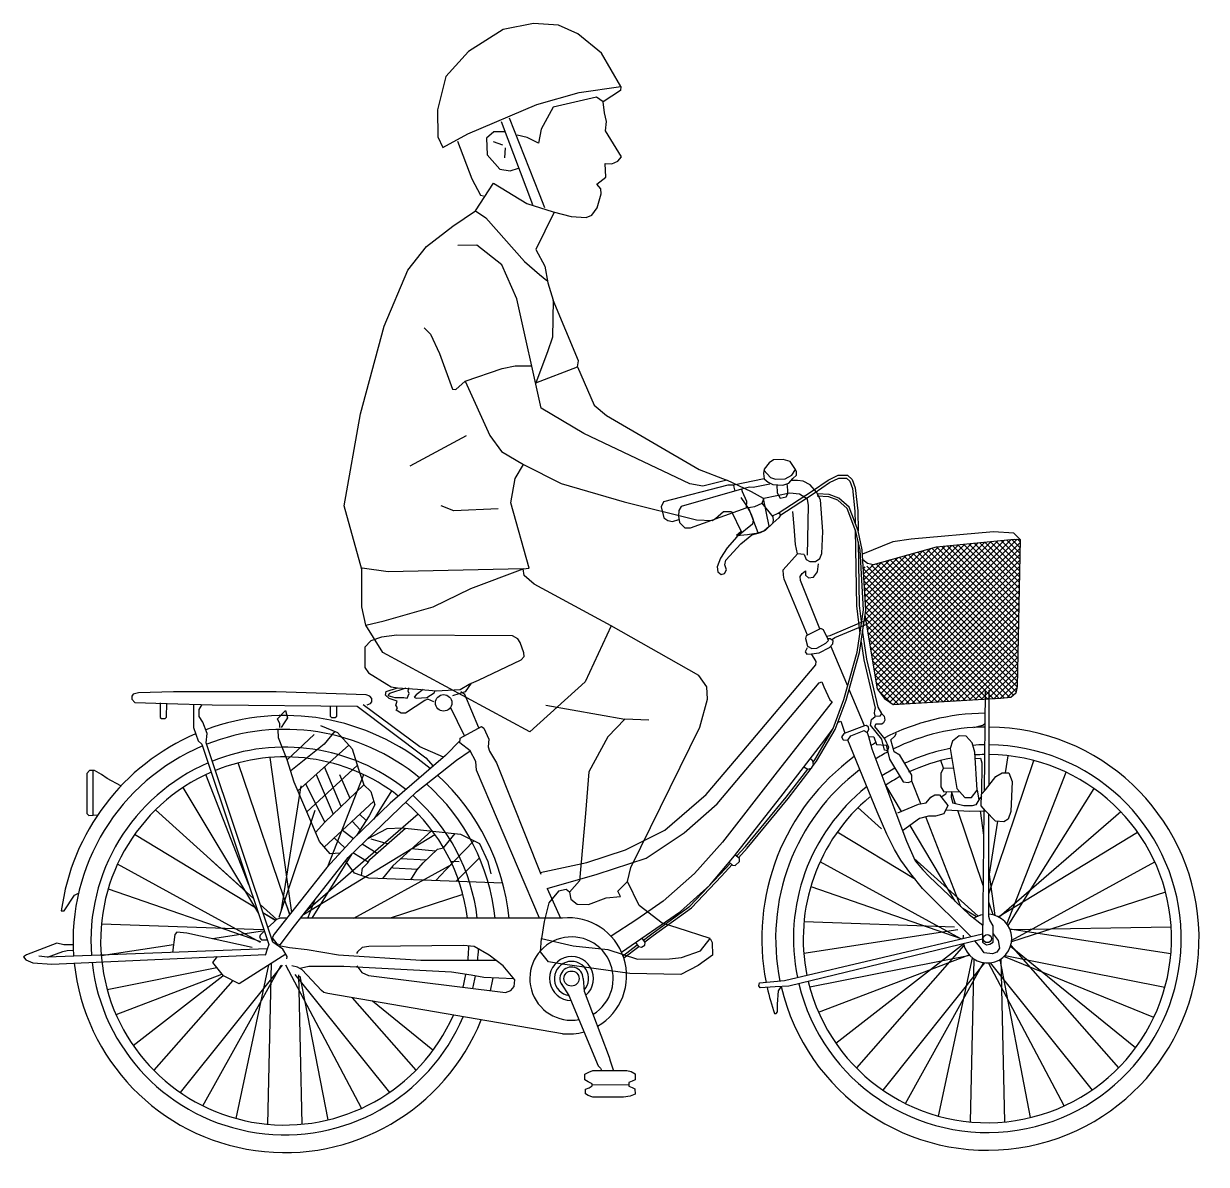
# Model space of a CAD drawing. Header units: millimetres. Extents: x 1284 to 35279, y 955 to 12847.
# Drawn here: x 9953 to 11720, y 3158 to 4863 of the extents above; entities that cross this region are included whole.
import ezdxf

# ---------------------------------------------------------------- set-up
doc = ezdxf.new("R2010")
doc.units = ezdxf.units.MM
doc.header["$LTSCALE"] = 20

# ---------------------------------------------------------------- blocks, each defined once
blk = doc.blocks.new('*U5')
at = {"linetype": 'Continuous'}
h = blk.add_hatch(dxfattribs=at)
h.set_pattern_fill('ANSI37', color=256, scale=1.972172)
h.set_pattern_definition([(45, (-3616.396, 2427.398), (-4.427653, 4.427653), []), (135, (-3616.396, 2427.398), (-4.427653, -4.427653), [])])
h.paths.add_polyline_path([(48.9, 913.1), (39.9, 913.3), (-76.2, 901.7), (-185.4, 871.3), (-180.5, 786), (-164.3, 689.5), (-152.2, 673.6), (-140.9, 665.9), (20, 675.2), (35.3, 676.9), (42.5, 683.3), (44.4, 692.9)])
for points in [[(-290.6, 1003.9), (-285.3, 1009), (-285.3, 1014.3), (-287.6, 1019.1), (-294.7, 1029.5), (-305, 1032.3), (-319.5, 1031.7), (-325.9, 1027.7), (-333.6, 1017.9), (-334.6, 1011.4), (-333.5, 1003.6), (-327.5, 998.8), (-320.7, 995.1), (-305.6, 994.2), (-296.5, 997.3), (-290.6, 1003.9)], [(-333.9, 1016.3), (-323.9, 1005.3), (-316.5, 1002.9), (-302.3, 1003.5), (-291.9, 1009), (-286.8, 1017.5)], [(-312.4, 952.3), (-261, 985.4), (-237.8, 1001.5), (-222.9, 1008.8), (-208.8, 1008.8), (-201.9, 1002.7), (-197.5, 990.1), (-193.7, 955.5), (-193.2, 926)], [(-379, 994), (-387.9, 994.2), (-483.9, 969.4), (-487.2, 961.7), (-483.4, 945.3), (-477.5, 941.1), (-470.4, 940), (-460.9, 943)], [(-333.5, 1003.6), (-379.4, 993.9), (-378.8, 991.1), (-377.1, 985.1)], [(-349.8, 990.8), (-355.5, 991.3), (-367.2, 987.9), (-366.2, 984.6), (-360.1, 970.1), (-360.3, 960.4), (-347.6, 962.1), (-336.7, 967.4), (-333.9, 973.9)], [(-324.9, 995.8), (-349.8, 990.8)], [(-314.7, 994.8), (-313.8, 982.7), (-309.4, 974.6), (-300.6, 976.5), (-298.3, 981.3), (-298.2, 986.7), (-299.1, 996.4)], [(-310.2, 948.8), (-258.7, 982), (-235.7, 997.9), (-222, 1004.7), (-210.4, 1004.7), (-205.5, 1000.3), (-201.5, 989.2), (-197.8, 955.2), (-197.5, 937.3)], [(-273.9, 890.5), (-270.5, 882.8), (-265.1, 880), (-256.7, 879.8), (-250.3, 884.3), (-247.5, 891.7), (-245.9, 924.7), (-249.5, 972.3), (-255.2, 983.4), (-264.5, 994.4), (-275.4, 1000.1), (-283.5, 1001.2), (-292.5, 1001.2)], [(-367.2, 987.9), (-457.6, 962.4), (-461.1, 956.3), (-461.5, 947.7), (-460.2, 938.4), (-451.9, 930.4), (-443.4, 930.2), (-360.3, 960.4)], [(-268.8, 889.3), (-267.3, 963.7), (-268.5, 973.4), (-280.6, 980.8), (-294.9, 982), (-333.9, 973.9)], [(-260.5, 580.1), (-258, 583.5), (-230.2, 630.3), (-214.3, 673.5), (-194.3, 744.5), (-185.1, 807.6), (-190.2, 897), (-196.4, 925), (-209.5, 959.1), (-223.6, 971.5), (-237, 976.8), (-254.2, 977.8)], [(-259.6, 575.8), (-255.2, 581.6), (-227.2, 628.9), (-211.1, 672.5), (-191, 743.9), (-181.7, 807.4), (-186.9, 897.4), (-193.2, 926), (-206.6, 961.1), (-221.8, 974.4), (-236.3, 980.1), (-254, 981.1)], [(-358.6, 960.6), (-352.9, 950.7), (-349.9, 942.1), (-351.1, 936), (-374.4, 917.1), (-388.7, 900.4), (-398.5, 884.9), (-403.6, 872.2), (-402.8, 864.5), (-397.8, 860.6), (-392.9, 862), (-389.6, 867.5), (-392.3, 874.8), (-390.8, 882.1), (-368.3, 906.4), (-352.1, 919.9), (-338.8, 923.1), (-331.7, 926.9), (-320.4, 937.4), (-319.4, 941.5), (-320, 946.7), (-336.7, 967.4)], [(-273.9, 890.5), (-283.7, 891.2), (-286.6, 905.6), (-288.8, 932.1), (-290.8, 954.6)], [(-321.2, 948.2), (-312.4, 952.3), (-310.9, 952.2), (-308.9, 949), (-311.6, 945.4), (-320.4, 937.4)], [(-197.4, 927.5), (-195.4, 813.7), (-191.2, 776.6), (-190.4, 771.3)], [(48.9, 913.1), (39.4, 922.5), (9, 924.3), (-114, 913.3), (-141.3, 909.3), (-186.5, 891)], [(-192.9, 909.3), (-191.3, 814), (-188.2, 786.5)], [(-186, 882.9), (-179, 877.7), (-169.9, 875.6), (-76.2, 901.7), (39.9, 913.3), (48.9, 913.1), (44.4, 692.9), (42.5, 683.3), (35.3, 676.9), (20, 675.2), (-140.9, 665.9), (-152.2, 673.6), (-164.3, 689.5), (-182.8, 799.9)], [(-268.7, 769.8), (-303.4, 853.4), (-304.8, 859.5), (-305.1, 867.4), (-283.7, 891.2)], [(-271.6, 865.8), (-271.5, 859.5), (-267.1, 855.8), (-259.9, 856.4), (-253.9, 864.5), (-252.2, 876.5)], [(-250.3, 779.2), (-279.4, 851.7), (-279.9, 857.5), (-276.5, 862), (-271.6, 865.8)], [(-270.6, 768.8), (-271.6, 764.9), (-268.5, 753.3), (-262.1, 750), (-254.7, 750.3), (-241.5, 757.8), (-237.3, 761.9), (-238.4, 764.2), (-244.7, 778), (-248.7, 780), (-270.6, 768.8)], [(-240.2, 768.2), (-234.7, 769.5), (-181.2, 792.3)], [(-232.8, 762.9), (-227.8, 766.4), (-179.9, 786.2)], [(-269.2, 750.9), (-272.4, 745.1), (-269.6, 741.3), (-262.7, 741.9), (-251.5, 743.3), (-235.8, 751.3), (-231, 757.1), (-230.4, 761.6), (-235.1, 764.2), (-238.4, 764.2)], [(-188.7, 760.1), (-184.5, 733.2), (-167.7, 660.7), (-168.8, 657.3), (-169.3, 653.1), (-167.6, 648.1)], [(-187.1, 777.2), (-180.4, 734), (-163.8, 662.3), (-158.1, 652.7), (-160.6, 648.9), (-167.6, 648.1)], [(-208.7, 693.4), (-233.6, 752.2)], [(-668.1, 415.2), (-598.5, 430.1), (-540.6, 448.9), (-481.8, 478.6), (-420.2, 531.8), (-366.3, 595.2), (-256.2, 725.6)], [(-256.2, 725.6), (-256, 730.4), (-262.7, 741.9)], [(-826.9, 670.1), (-836, 674.2), (-840.3, 672.2), (-869.5, 653.3), (-876, 653.3), (-883.4, 657.8), (-881.3, 661.3), (-883.8, 665.3), (-881.8, 671.4), (-893.7, 675.2), (-899, 680.2), (-898, 685.5), (-881.2, 691.2)], [(-868.6, 690.5), (-893.1, 682.7), (-895.7, 679.7), (-885.5, 676.8), (-871.6, 676.9), (-867.1, 675.9), (-864.1, 682.7), (-865.2, 686.3), (-864.4, 691.3)], [(-771, 698.2), (-780.3, 685.1), (-799.1, 679.1)], [(-657.7, 391.1), (-583.1, 412.6), (-510, 436.6), (-452.9, 474.6), (-403.8, 517.9), (-251.3, 698.7), (-247.5, 700.1), (-244.3, 692.5), (-235.6, 673.4), (-231.9, 670.3), (-317.7, 560.9), (-395.7, 460.5), (-437.7, 413.5), (-484.5, 372.4), (-523.8, 344.7), (-562.3, 319.9)], [(-926.6, 665.5), (-921.6, 667.7), (-919.4, 670.3), (-919.4, 675), (-922.5, 678.6), (-928.1, 680.6), (-1062.8, 685.2), (-1216.1, 685.2), (-1268.3, 683.7), (-1276.1, 681.8), (-1278.3, 678.8), (-1278.3, 674.4), (-1273.9, 669), (-1226.5, 667.9), (-1158.1, 665.8), (-941.8, 663.6)], [(-843, 688.6), (-853.2, 680.5), (-856.5, 677.4), (-853.5, 675.5), (-837.3, 676.8), (-826.4, 683.5), (-825, 686.7)], [(-759.8, 631.2), (-780.9, 681), (-786.5, 685.4)], [(-183.8, 634.6), (-206.6, 688.5)], [(-3.3, 686.8), (-4.9, 536.2)], [(2.5, 545.2), (2.9, 687.9)], [(-1235.9, 668.5), (-1235.9, 647), (-1234.1, 645.3), (-1228.3, 645.3), (-1226.2, 647.1), (-1225.9, 668.3)], [(-1186.2, 666.7), (-1186.2, 643.1), (-1186.2, 632.1), (-1179.2, 612), (-1173.4, 606.9), (-1073.4, 307.3), (-1076.1, 300.5), (-1078.9, 291.3)], [(-1046.5, 286), (-1046.3, 289.5), (-1052.6, 300.7), (-1067.6, 311.1), (-1167.1, 609.1), (-1165.5, 622.7), (-1172.1, 639.6), (-1177.4, 648.4), (-1177.6, 659), (-1173.3, 666.3)], [(-1057.3, 631.7), (-1057.3, 637.3), (-1060.6, 644.8), (-1048.6, 657.4), (-1045.4, 646.5), (-1050.4, 638.6), (-1055.1, 631.7)], [(-981.8, 664), (-981.8, 648.8), (-980, 647), (-974.2, 647), (-972.1, 648.9), (-971.8, 663.9)], [(-941.8, 663.6), (-838.8, 586.4), (-828.2, 574.2)], [(-812.7, 587.6), (-847.9, 603.2), (-932.6, 665.6)], [(-781.2, 619.5), (-801.9, 662.2)], [(-223.4, 639), (-222.8, 639.8), (-219.1, 641.1), (-212.9, 623.2), (-214.5, 622.6), (-218.1, 618), (-215.6, 613.5), (-208.3, 612.7)], [(-158.1, 652.7), (-154.2, 648.8), (-153.2, 642.7), (-155.2, 638.9), (-157.9, 636.7), (-166.8, 636.8), (-168.5, 633.3), (-153.1, 614.4), (-147.8, 602.5), (-149.3, 597), (-153.6, 598.2), (-157.8, 614.2), (-174.7, 635.3), (-172.9, 643.6), (-167.6, 648.1)], [(-20.1, 632), (-6.8, 635.3), (-3.8, 637.8)], [(-967, 444.2), (-981.7, 442.9), (-997.8, 461.4), (-1035.7, 550.3), (-1046.1, 583.6), (-1059, 616.2), (-1059.4, 629)], [(-1046.1, 583.6), (-1005.6, 621.4)], [(-974.8, 626.2), (-990.8, 606.9), (-1040.9, 566.9)], [(-996.5, 635.1), (-970.9, 624.6), (-948.9, 600), (-939.7, 569.5), (-931.8, 546), (-921.2, 536.4), (-915.1, 516.3), (-923.7, 499.6), (-942.5, 470.2)], [(-669.3, 347.1), (-763.4, 568), (-764.4, 581), (-772.8, 597.1), (-788, 608.9), (-787.9, 615.9), (-756, 633.3), (-752.3, 631), (-745, 614.2), (-745.8, 602.8), (-744, 596.5), (-733.3, 579.1), (-667, 412.4)], [(-546.5, 296), (-458.3, 356.9), (-414.4, 396.4), (-378, 440.2), (-305.2, 532.5), (-242.7, 613.5), (-234.3, 625)], [(-234.3, 625), (-230.2, 630.3)], [(-179.4, 624.6), (-177.1, 628.7), (-177.7, 632.4), (-180.4, 635), (-183.8, 634.6), (-213.7, 622.9)], [(-24.5, 319.3), (-97, 391.4), (-114.5, 413.1), (-129.2, 433.7), (-138.5, 449.4), (-150.1, 472.6), (-164.5, 505.9), (-208.3, 612.7), (-203.9, 619.3), (-184.1, 627.2), (-179.4, 624.6), (-177.5, 618.4), (-172.7, 599.8), (-139.9, 512.2), (-120.7, 461.8), (-108, 432.6), (-96.5, 418.9), (-86.9, 409.1), (-67, 390.2), (-27.4, 352.5), (-7, 336.2)], [(-177.5, 618.4), (-169.8, 617.8), (-165.6, 606.5), (-151.4, 605.5), (-146.2, 584.4), (-125.9, 550.6), (-118.5, 549.7), (-112.8, 551.9), (-112.7, 560.6), (-130.8, 590.3), (-139, 595.7), (-144.2, 613.4), (-138.1, 619), (-136.2, 622.4), (-136.8, 624.4)], [(-1030.2, 537.3), (-953.9, 605.6)], [(-809.7, 590.2), (-787.9, 612.4)], [(-1071.9, 587), (-1047.1, 408.9)], [(-809.7, 590.2), (-892.1, 519), (-947, 465.9), (-987, 422.4), (-1065.5, 322.9), (-1068.8, 317.6), (-1061.4, 308.5), (-1055.9, 307.5), (-1038.8, 330.9), (-955, 437.7), (-853.1, 535.8), (-793.1, 582.9)], [(-793.1, 582.9), (-772.8, 597.1)], [(-274, 573), (-268.1, 569.5), (-262.6, 571), (-259.6, 575.9), (-260.9, 582), (-264.8, 585)], [(-18.1, 585.7), (-10, 585.8), (-8.2, 579.1), (-8.7, 532.2), (-2.7, 538.5), (12.6, 558.4), (22, 564), (31.9, 564), (37.1, 551.2), (35.1, 506.1), (31.3, 494.7), (24.4, 491), (12.3, 492), (-2.9, 507.5), (-9.2, 515), (-8.7, 532.2)], [(30.8, 589.7), (26.7, 564)], [(-1294.5, 544.5), (-1314.9, 555.8), (-1323.5, 561.4), (-1334.2, 567.8), (-1341.7, 567.8), (-1345.7, 563), (-1345.4, 503.1), (-1342.6, 500.3), (-1329, 501.3)], [(-1335.8, 500.8), (-1336, 567.8)], [(-1042.4, 352.1), (-1119.2, 579)], [(-941.4, 575.2), (-1016.8, 505.8)], [(-965.3, 514), (-990.4, 573)], [(-374.7, 439.4), (-361.5, 453.8), (-300.4, 527.7), (-268.4, 569.7)], [(-372, 437.3), (-359, 451.6), (-297.8, 525.6), (-263.4, 570.8)], [(-65.6, 570.9), (-69.5, 582.5)], [(-50.7, 570.8), (-65.6, 570.9), (-69.3, 563.5), (-69.3, 543.2), (-65.2, 535.6), (-41.6, 536.4)], [(2.1, 383.1), (69.5, 582.5)], [(-1103.3, 396.8), (-1167.5, 561.4)], [(-990.1, 490.3), (-1018.4, 547.9)], [(-1003, 561.7), (-977.6, 502.2)], [(-985.3, 424.3), (-931.8, 561.4)], [(-967.9, 561.7), (-952.6, 526.1)], [(-99.5, 517.8), (-112.8, 551.9)], [(29.3, 338), (117.8, 564.9)], [(-1201.8, 542), (-1088.9, 353.8)], [(-1025.5, 544.5), (-1055.5, 356.2)], [(-931.8, 546), (-990.1, 490.3), (-1003.7, 475)], [(-890.5, 537.2), (-916.8, 495.1)], [(-152.2, 545.5), (-128.6, 506.2)], [(-133.6, 504.1), (-102.9, 517.2), (-91.5, 519.3), (-84.2, 527.9), (-78.4, 531), (-71.5, 531.3), (-59.1, 515.4), (-65, 502.7), (-77.7, 499.4), (-87.8, 499.4), (-101.5, 495.8), (-126.7, 477.5)], [(-68.9, 528), (-62.2, 532.9), (-60.4, 535.7)], [(-53.8, 536), (-54.1, 527.6), (-51.5, 518.6)], [(-47.6, 517.7), (-53.8, 536)], [(-15, 538.4), (-12.9, 523.6)], [(159.2, 540.7), (30.8, 335.8)], [(-990.7, 453.2), (-916.8, 521.9)], [(-8.8, 529), (-12.9, 523.6), (-17.4, 516.3), (-22.7, 514.6), (-35.2, 514.7), (-51.5, 518.6)], [(-1242.9, 508.6), (-1109.5, 388.1)], [(-1058.2, 348.2), (-1004.1, 508.2)], [(-850.4, 502.5), (-1018.9, 356.2)], [(-937.9, 502.3), (-928, 492.9)], [(-193.3, 512.1), (-158, 480.2)], [(-39.5, 364), (-91.9, 498.4)], [(-62.1, 509), (-26.1, 506.9), (-2.9, 507.5)], [(-6.4, 395.9), (-44.3, 508)], [(-10.7, 507.3), (-5.6, 470.9)], [(-5.2, 510.2), (-7.3, 311), (-1.3, 306.9), (3.9, 307.8), (8.9, 311.2), (8.8, 335.3), (3.8, 343.9), (2, 349.3), (2.4, 502.1)], [(199.3, 506), (17.6, 348.3)], [(-963.4, 478.6), (-947, 465.9)], [(-949.1, 491.9), (-936.9, 479)], [(-934.9, 410.5), (-933.5, 421.5), (-925.5, 429.8), (-922.4, 434.6), (-869.2, 481.5)], [(-926.1, 465.5), (-896.9, 481.1), (-874.4, 482.1), (-787.1, 472.4), (-758.7, 458.6), (-746.3, 431.8), (-741.7, 412.9)], [(-830.7, 477.3), (-888.5, 425.3), (-903.6, 406)], [(-116, 485.3), (-48.4, 372.5)], [(15.2, 491.8), (2.1, 409.9)], [(-1091.2, 360.6), (-1274, 472)], [(-1021.8, 352.5), (-825.3, 472)], [(-976.1, 466.8), (-959.9, 451.8)], [(-896.1, 457.8), (-920.8, 464.8)], [(-861.5, 404.4), (-852.3, 418.7), (-843, 429.4), (-821.4, 449.9), (-812.5, 452.2), (-795, 473.3)], [(-767.1, 462.7), (-809.3, 418.9), (-824, 403)], [(-107.6, 404.5), (-224.3, 475.5)], [(16.2, 349), (224.3, 475.5)], [(-949.5, 443), (-1009.5, 347.1)], [(-924.9, 430.6), (-947.8, 444.5)], [(-934.1, 457.8), (-911.9, 443.9)], [(-824.6, 446.9), (-860.5, 450.5)], [(-1086, 310.6), (-1299.7, 427.5)], [(-1159.4, 433.1), (-1096.5, 376.3)], [(-723.9, 399.3), (-924.2, 406.8), (-945.7, 414.2), (-959.1, 432.4)], [(-946.5, 347.1), (-799.6, 427.5)], [(-876.4, 436.2), (-838.1, 434.1)], [(-801.8, 432.1), (-789.4, 431.4)], [(-758.7, 436.9), (-794.2, 401.9)], [(-513.8, 314.1), (-501.5, 323.5), (-444.4, 364.7), (-399.6, 412), (-383.9, 429.2)], [(-511.9, 311.3), (-499.5, 320.8), (-442.2, 362.2), (-397.1, 409.8), (-381.4, 427)], [(-385.8, 430.8), (-380.6, 426.3), (-376.7, 425.7), (-370.5, 431.5), (-370.5, 436.1), (-377.1, 441.3)], [(-39.4, 315.8), (-250, 431)], [(-109.7, 436.7), (-13.8, 350.1)], [(36.4, 314.1), (250, 431)], [(-1047.5, 411.8), (-1039.7, 355.6)], [(-851.6, 419.4), (-887.8, 421.8), (-890.8, 422.3)], [(2.1, 415.4), (11.1, 351.1)], [(-1313.5, 390.6), (-1086.1, 312.1)], [(-657.7, 391.1), (-638, 347.1)], [(-263.9, 394.1), (-38, 316.1)], [(-1383.7, 357.6), (-1379.3, 357.7), (-1363.7, 381.3), (-1357.9, 384.1)], [(-1015.4, 347.1), (-1004.9, 374)], [(-783.5, 382.3), (-892.4, 347.1)], [(266.2, 385.9), (36.1, 311.4)], [(-1086.3, 367.1), (-1061.7, 344.9)], [(-1082.3, 355.3), (-1063.3, 343.6), (-1082.3, 355.1)], [(-1047.6, 367.5), (-1042.4, 352.1)], [(-16.2, 349), (-36.8, 361.5)], [(8.5, 351.8), (2, 371)], [(-1323.5, 338.5), (-1081.9, 329.8)], [(-1046.4, 347.1), (-1056.7, 347.1), (-1062, 344.8), (-1066.6, 340.3), (-1074.8, 332.7)], [(-273.9, 342), (-49.1, 333.9)], [(-1098.6, 303), (-1195.9, 324.3), (-1210.8, 325.9), (-1214, 322.6), (-1217.3, 295.6)], [(-1083.1, 327.4), (-1157.8, 315.9)], [(-1080.2, 327.7), (-1086.7, 321.7), (-1087.7, 318), (-1084.7, 314.3), (-1075.5, 314.3)], [(-7.3, 315.6), (-296.6, 245.1), (-316.8, 244.3), (-339.3, 242.6), (-341.2, 245.6), (-340.6, 250.1), (-302.9, 253.5), (-7.2, 323.4)], [(-44.2, 329.2), (-274.2, 294.1)], [(8.9, 323.3), (16.3, 313.4), (18.2, 302.2), (14.3, 296.1), (7.9, 293.5), (-4.6, 295.1), (-10.6, 303.7), (-18.6, 312.8)], [(33.4, 330.9), (274.2, 294.1)], [(274.6, 333.5), (34, 329.5)], [(-1365.9, 306.8), (-1379.8, 307.1), (-1390.3, 309.6), (-1435.5, 292.3), (-1439.9, 289.1), (-1436.4, 284.4), (-1426, 280.2), (-1397.6, 278.3), (-1078.4, 292.8)], [(-1076, 300.8), (-1404.2, 288.7), (-1417.1, 290.2)], [(-1215.9, 307.1), (-1323.9, 290.6)], [(-1068.6, 314.3), (-1066.1, 314.2)], [(-733.8, 283.7), (-846.6, 283.6), (-969.4, 291.7), (-1016.3, 299.7), (-1042.8, 302.7), (-1058.3, 305.4)], [(-942.1, 275.5), (-934.5, 265.6), (-924.8, 261.4), (-719.8, 235.6), (-712.2, 238.6), (-706.8, 244.6), (-706, 254.6), (-723.5, 275.7), (-744.1, 291.7), (-766.5, 304.7), (-782.7, 306), (-924.3, 304.5), (-933.9, 303), (-941.1, 296.8), (-942.4, 294.1)], [(-545.3, 290.1), (-523.1, 307)], [(-543.2, 287.4), (-520.9, 304.5)], [(-525.8, 310.3), (-521.1, 304.5), (-516.7, 303.3), (-511.8, 306.4), (-511.5, 310.7), (-515.9, 317.1)], [(-226.3, 160), (-35.6, 308.6)], [(-35, 306), (-195.7, 123)], [(221.4, 153), (34.5, 304.6)], [(35, 306), (195.7, 123)], [(-1404.2, 288.7), (-1381.1, 297.1), (-1374.6, 298.6), (-1365.7, 299)], [(-1048.3, 293.1), (-1117.8, 248.9), (-1141.5, 260.6), (-1157.4, 280.6), (-1150.1, 289.5)], [(-26.4, 291.2), (-265.3, 243.5)], [(-252.1, 206.3), (-27.4, 292.3)], [(-72.9, 51.1), (-22.3, 287.5)], [(-20.1, 286), (-25.7, 42.4)], [(64.6, 48.9), (18.9, 285.2)], [(20.1, 286), (25.7, 42.4)], [(248.6, 198.5), (24.5, 289.4)], [(26.4, 291.2), (265.3, 243.5)], [(-1151.1, 272.7), (-1314.9, 239.9)], [(-1053.7, 276.6), (-1206, 86.5)], [(-1172.1, 66.4), (-1055.2, 276.8)], [(-1122.5, 47.5), (-1073.4, 277.2)], [(-1069.9, 279.4), (-1075.4, 38.9)], [(-935, 62.8), (-1048.2, 276.4)], [(-634.6, 174.2), (-985.6, 234.2), (-991.3, 235.6), (-994.9, 238.7), (-1023.5, 269.7), (-1030.9, 273.6), (-1039.1, 275.6)], [(-707.6, 256.4), (-752.3, 258.1), (-771.4, 261.7), (-800.6, 266), (-961.4, 274.7), (-1013.8, 274.7), (-1020.1, 273.3), (-1027.2, 271.7)], [(-4.1, 280.1), (-156.4, 90)], [(-122.4, 70), (-5.6, 280.3)], [(114.7, 66.3), (1.5, 279.9)], [(4.1, 280.1), (156.4, 90)], [(-1301.8, 202.8), (-1143.7, 263.3)], [(-1276, 156.4), (-1142.3, 260.6)], [(-1127.5, 253.7), (-1245.4, 119.5)], [(-1034.5, 262.7), (-893.3, 86.5)], [(-1029.1, 262.4), (-1024, 38.9)], [(-985.1, 45.4), (-1026.7, 260.3)], [(-636.9, 249.1), (-625.1, 231.4), (-581.3, 126.2), (-578.1, 122.5), (-575.8, 118.5)], [(-604, 256.6), (-602.3, 237.7), (-564.9, 139.2), (-563.6, 133.4), (-559.2, 120)], [(-317.9, 204.3), (-315.6, 204.4), (-313.5, 206.8), (-313.4, 218.5), (-311.9, 238.5), (-308, 244.3)], [(-949.2, 228), (-853.9, 119.5)], [(-828.3, 149.5), (-918.6, 222.8)], [(-590.4, 97.8), (-536, 98.1)]]:
    blk.add_lwpolyline(points, dxfattribs=at)
for points in [[(-696.5, 732.9), (-692.2, 738.2), (-692.5, 743.6), (-698.1, 759), (-701.4, 764.4), (-709.5, 769.1), (-882.4, 770), (-905, 766.9), (-920.9, 761.5), (-930.3, 751.7), (-930.1, 721.4), (-924.7, 713.4), (-897.4, 696.6), (-890.6, 692.8), (-881.2, 691.2), (-851.2, 689.4), (-823.7, 686.5), (-787.6, 688.8), (-774.2, 696.8), (-760.5, 702.6)], [(-18.7, 595), (-22.8, 609), (-31.9, 619.1), (-42.1, 619.6), (-52, 611.5), (-55.8, 600.6), (-45.7, 540.9), (-33.5, 527.4), (-23.8, 527.4), (-15, 538.4), (-18.7, 595)], [(-589.3, 119.4), (-538.5, 119.4), (-532.3, 117.7), (-526.3, 114), (-526.3, 105.1), (-530.9, 103.3), (-535.7, 101.1), (-535.7, 95.9), (-530.8, 93.9), (-526.5, 91.6), (-526.3, 84), (-533.7, 80.6), (-543.4, 79.3), (-589.5, 79.3), (-596.4, 81.9), (-600.3, 84.4), (-600.3, 91.2), (-595, 93.5), (-590.4, 96.1), (-590.4, 99.5), (-596.4, 102.2), (-601.5, 105.3), (-601.5, 113.6), (-595.5, 116.8)]]:
    blk.add_lwpolyline(points, close=True, dxfattribs=at)
for points in [[(-582.4, 185.4, 0.808458), (-634.8, 347.1), (-1026, 347.1)], [(-634.6, 174.2, 0.09368), (-602.4, 177, 0.09368)]]:
    blk.add_lwpolyline(points, format="xyb", dxfattribs=at)
for centre, radius in [((-812.4, 668.7), 12.3), ((0, 316.3), 6.03), ((-621.3, 256.6), 11.3)]:
    blk.add_circle(centre, radius, dxfattribs=at)
for centre, radius, start, end in [((-1049.7, 312.8), 337, 49.8753, 110.5104), ((0, 316.3), 337, 90.6205, 117.2611), ((-1049.7, 312.8), 337, 113.275, 172.361), ((-1049.7, 312.8), 316.3, 50.4733, 111.6483), ((0, 316.3), 316.3, 193.0928, 89.5063), ((0, 316.3), 316.3, 90.7012, 116.3129), ((-1049.7, 312.8), 316.3, 112.8556, 184.1045), ((-1049.7, 312.8), 289.7, 51.3705, 111.9405), ((0, 316.3), 289.7, 193.4908, 89.4751), ((0, 316.3), 337, 119.6363, 121.0869), ((0, 316.3), 289.7, 90.822, 94.2937), ((-1049.7, 312.8), 275.1, 51.9382, 112.1249), ((0, 316.3), 337, 126.1577, 191.1837), ((0, 316.3), 275.1, 193.4807, 89.4555), ((0, 316.3), 316.3, 118.0888, 121.8942), ((0, 316.3), 289.7, 101.1105, 115.2452), ((0, 316.3), 275.1, 101.1876, 115.3613), ((0, 316.3), 275.1, 90.8982, 93.8427), ((-1049.7, 312.8), 289.7, 113.2614, 184.2876), ((0, 316.3), 316.3, 127.1638, 191.5798), ((0, 316.3), 289.7, 118.4853, 122.9572), ((-1049.7, 312.8), 275.1, 113.5176, 336.2665), ((-1049.7, 312.8), 337, 5.8409, 47.3629), ((0, 316.3), 275.1, 118.3467, 123.6304), ((-1049.7, 312.8), 289.7, 6.7992, 48.7288), ((-1049.7, 312.8), 316.3, 6.2245, 47.9704), ((0, 316.3), 289.7, 128.6794, 191.6189), ((-1049.7, 312.8), 275.1, 7.1623, 48.9844), ((0, 316.3), 275.1, 129.6424, 191.5295), ((0, 316.3), 36.4, 192.1711, 86.9005), ((0, 316.3), 36.4, 100.8632, 123.5625), ((-621.3, 256.6), 62.3, 301.0592, 280.4), ((0, 316.3), 36.4, 172.0041, 179.8041), ((-1049.7, 312.8), 275.1, 353.9156, 358.4428), ((-1049.7, 312.8), 289.7, 354.2252, 357.6655), ((-621.3, 256.6), 32.9, 310.4875, 269.0551), ((-1049.7, 312.8), 316.3, 185.9822, 338.1251), ((-1049.7, 312.8), 289.7, 186.2946, 336.9873), ((-621.3, 256.6), 25.7, 317.3853, 261.7968), ((-621.3, 256.6), 17.3, 0, 222.1049), ((-1049.7, 312.8), 275.1, 345.4281, 349.5405), ((-1049.7, 312.8), 289.7, 345.8021, 349.5877), ((-1049.7, 312.8), 316.3, 346.3941, 349.9437), ((0, 316.3), 337, 192.5035, 199.4207)]:
    blk.add_arc(centre, radius, start, end, dxfattribs=at)
blk = doc.blocks.new('人物動作（CAD素材.com）65')
at = {"color": 0, "linetype": 'ByBlock', "lineweight": -2}
for p, q in [((-167.5, 1281.2), (-120.4, 1156.9)), ((-165.1, 1245.8), (-178.7, 1250.6)), ((-161.4, 1241.8), (-162.6, 1226.9)), ((-219.9, 811.5), (-304, 766.2)), ((-100.9, 408.5), (17.2, 387.7))]:
    blk.add_line(p, q, dxfattribs=at)
for points in [[(11.4, 1333.4), (-17.5, 1383.2), (-52.8, 1412.1), (-81.7, 1425), (-119.1, 1427.4), (-164.6, 1418.6), (-216, 1386), (-250.2, 1348.2), (-262.7, 1298.4), (-261.9, 1258.2), (-254.6, 1242.1), (-217.2, 1262.6), (-114.3, 1306.8), (-50.8, 1324.5), (11.4, 1333.4), (10.7, 1327.3), (-15, 1310.4)], [(-205.8, 1147.4), (-178.8, 1189.2), (-128.9, 1158.4), (-89.8, 1146), (-62.8, 1139.1), (-40.3, 1137.8), (-32.1, 1141.2), (-24.2, 1152.1), (-17.8, 1173.2), (-18.5, 1180.7), (-24.6, 1187.3), (-11, 1198), (-12.2, 1218.2), (-2.1, 1217.9), (6.7, 1222), (12.3, 1228.4), (-11.4, 1267.4), (-10.2, 1281.1), (-13, 1293.9), (-15, 1310.4), (-25.2, 1317.7), (-89.9, 1302.5), (-107.6, 1269.9), (-111.6, 1249), (-128.5, 1257.4), (-143.3, 1260.6)], [(-155.4, 1286.4), (-110.4, 1173), (-102.7, 1152.5)], [(-162.2, 1265.5), (-178.3, 1265.5), (-189.2, 1256.2), (-188.4, 1231.3), (-169.5, 1210), (-154.2, 1207.2), (-141.3, 1211.6)], [(-232.6, 1251.8), (-211.3, 1195.5), (-198.4, 1171), (-194, 1169.8)], [(53, 386.5), (17.2, 387.7), (-8.2, 361.5), (-36.3, 309.3), (-41.6, 246.6), (-50.6, 146), (-65.5, 129.1), (-70.1, 133.3), (-81.7, 130.9), (-96.1, 113.2), (-103.4, 85.3), (-107.1, 59.9), (-59.9, 49.2), (-7.9, 43.5), (36.5, 29.1), (84.2, 29.6), (101.9, 31.7), (130.3, 41.4), (145.1, 60.1), (95.5, 75.7), (73, 82.9), (38.7, 109.2), (21.3, 145.4), (26.4, 165.9), (129.4, 376), (141.1, 417.8), (139.9, 436.3), (127.8, 453.2), (-3.1, 527.1), (-41.8, 443.5), (-124.5, 369.1), (-344.4, 487.7), (-369.8, 528.3), (-375.4, 555.6), (-375.8, 611.5), (-401.9, 706.8), (-377.8, 844.3), (-342.4, 975), (-307.1, 1058.7), (-279, 1094.3), (-239.6, 1124.9), (-205.8, 1147.4), (-190.3, 1137.4), (-132.4, 1071.8), (-110.1, 1052.5), (-99.4, 1043.4)], [(-88.8, 1144.7), (-115.5, 1089.6), (-102.2, 1065.1), (-97.8, 1040.2), (-89.8, 1014), (-90.7, 958.9), (-98, 936.7), (-115.5, 890.5), (-53.2, 914.3), (-28.3, 857.2), (-10.2, 841.6), (128.5, 761), (169.6, 745.2), (133.7, 736.2), (114.4, 739.4), (-44, 814.8), (-107.6, 852.9), (-144.1, 1016.2), (-166.3, 1066.8), (-203.6, 1096.2), (-232.2, 1095.8)], [(-53.2, 914.3), (-52, 923.6), (-89.8, 1014)], [(-282.5, 972.5), (-272.8, 963.2), (-259.6, 934.3), (-240.3, 881.2), (-235.1, 880.8), (-221.4, 892.9), (-165.9, 912), (-146.6, 915.8), (-122.8, 915.9)], [(-221.4, 892.9), (-184.4, 811.7), (-166.7, 788), (-133.8, 768.3), (-77.8, 739.9), (16.3, 712.8), (124.3, 686), (147.7, 684.8), (152.9, 688), (164.9, 698.1), (176.6, 698.1), (191.1, 668.3), (184.1, 662.4), (200.6, 663.6), (216.7, 666.4), (225.1, 669.2), (232.8, 676.5), (224.3, 717.5), (206.6, 727.5), (169.6, 745.2)], [(-369.8, 528.3), (-342.4, 534.8), (-268.8, 555.9), (-212.7, 583.1), (-134.4, 612.6), (-125.7, 613.4), (-153, 711.2), (-146.6, 747.3), (-133.8, 768.3)], [(216.7, 666.4), (203, 701.8), (191, 719.1)], [(-171.9, 702), (-238, 699.3), (-257, 706.5)], [(-3.1, 527.1), (-118.1, 589.7), (-133.1, 602.4), (-134.4, 612.6), (-336.4, 607.8), (-375, 613.4)], [(-65.5, 129.1), (-63.1, 118.6), (-53.8, 111.4), (-37, 110.6), (-10.4, 120.6), (10.9, 122.7), (6.7, 130.8), (6.3, 130.4), (21.3, 145.4)], [(145.1, 60.1), (148, 54.2), (148.3, 35.2), (127.1, 19.7), (100.9, 6), (24.7, 7.9), (-75.8, 21.8), (-96.7, 25.3), (-108.7, 40), (-107.1, 59.9)]]:
    blk.add_lwpolyline(points, dxfattribs=at)

msp = doc.modelspace()

# ---------------------------------------------------------------- block references
for name, p in [('人物動作（CAD素材.com）65', (10833.7, 3435.2)), ('*U5', (11392.7, 3178.7))]:
    msp.add_blockref(name, p)

doc.saveas('drawing.dxf')
